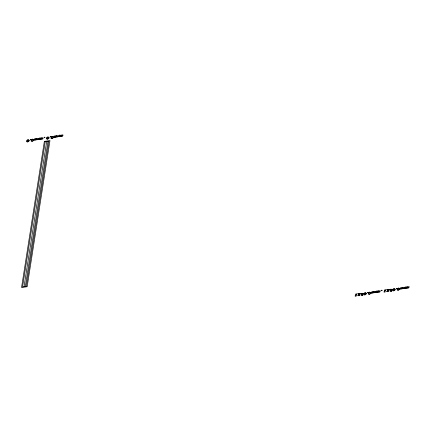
<?xml version="1.0" encoding="UTF-8"?>
<svg xmlns="http://www.w3.org/2000/svg" width="431" height="431" viewBox="0 0 431 431"><rect width="100%" height="100%" fill="white"/><g stroke="black" fill="none" stroke-linecap="round" stroke-linejoin="round"><path stroke-width="0.65" d="M46.683 141.627L24.066 286.572L25.37 286.389L47.986 141.443M34.022 140.177L38.052 139.622C39.523 137.699 37.039 137.882 37.616 139.596L36.554 139.682L36.797 138.663C38.214 138.292 34.814 138.744 36.156 138.755L36.01 139.795L34.949 139.908C36.199 137.09 33.995 139.057 34.022 140.177M38.693 139.52L42.723 138.965C44.199 137.042 41.71 137.225 42.286 138.938L41.225 139.024L41.468 138.006C42.89 137.656 39.512 138.022 40.826 138.098L40.681 139.138L39.62 139.251C40.767 136.557 38.661 138.453 38.693 139.52M44.355 141.368L21.55 287.515L27.164 286.723L49.969 140.576L44.355 141.368M45.207 141.74L22.557 286.879L26.313 286.351L48.962 141.212L45.207 141.74M54.058 136.121C54.823 136.449 53.299 138.286 54.764 137.225L57.905 136.826C59.381 134.925 56.903 135.059 57.468 136.799L56.407 136.886L56.65 135.867C58.066 135.496 54.667 135.948 56.008 135.959L55.863 136.999L55.432 137.214L54.802 137.117L55.394 135.932L54.058 136.121M58.546 136.724L62.576 136.169C64.052 134.267 61.574 134.402 62.139 136.142L61.078 136.228L61.321 135.21C62.737 134.838 59.338 135.291 60.679 135.302L60.534 136.341L59.473 136.455C60.723 133.637 58.519 135.609 58.546 136.724M355.122 295.989L356.2 296.162L356.502 294.233L357.105 293.915L355.451 294.147L355.979 294.351L355.753 295.817L355.122 295.989M357.929 293.797L359.54 295.009L358.667 295.601L357.692 295.337L358.84 295.806L360.041 295.068L358.479 293.964L360.526 293.867L360.273 293.468L357.929 293.797M371.172 293.166L375.202 292.611C376.678 290.709 374.2 290.844 374.765 292.584L373.704 292.671L373.946 291.652C375.363 291.281 371.964 291.733 373.305 291.744L373.16 292.784L372.098 292.897C373.348 290.079 371.145 292.051 371.172 293.166M375.843 292.509L379.873 291.954C381.349 290.031 378.865 290.214 379.436 291.927L378.375 292.013L378.617 290.995C380.04 290.623 376.635 291.076 377.982 291.087L377.836 292.126L376.769 292.24C378.019 289.422 375.821 291.388 375.843 292.509M383.983 291.927L385.061 292.094L385.362 290.171L385.966 289.847L384.312 290.085L384.84 290.289L384.614 291.755L383.983 291.927M386.79 289.734L388.401 290.947L387.528 291.539L386.553 291.27L387.701 291.744L388.902 291.006L387.34 289.896L389.387 289.799L389.134 289.406L386.79 289.734M400.033 289.104L404.062 288.549C405.539 286.62 403.05 286.809 403.626 288.522L402.565 288.608L402.807 287.59C404.23 287.24 400.852 287.606 402.166 287.682L402.021 288.722L400.959 288.835C402.112 286.136 400 288.037 400.033 289.104M404.704 288.447L408.733 287.892C410.215 285.99 407.731 286.125 408.297 287.865L407.236 287.951L407.478 286.933C408.9 286.556 405.496 287.014 406.842 287.024L406.697 288.064L405.63 288.177C406.783 285.478 404.671 287.38 404.704 288.447M28.629 140.732L27.692 141.885L27.078 141.54L27.266 140.344L28.031 139.843L28.586 140.016L28.629 140.732M33.133 140.097L32.196 141.249L31.582 140.905L31.77 139.714L32.535 139.208L33.09 139.38L33.133 140.097M48.482 137.936L47.545 139.089L46.931 138.744L47.119 137.548L47.884 137.047L48.434 137.22L48.482 137.936M52.986 137.3L52.049 138.453L51.434 138.109L51.623 136.918L52.388 136.417L52.943 136.584L52.986 137.3M365.779 293.721L364.841 294.874L364.227 294.529L364.416 293.333L365.181 292.832L365.736 293.005L365.779 293.721M370.283 293.085L369.345 294.238L368.731 293.894L368.92 292.703L369.685 292.202L370.24 292.369L370.283 293.085M394.64 289.659L393.702 290.812L393.088 290.467L393.277 289.271L394.042 288.77L394.597 288.942L394.64 289.659M399.144 289.023L398.206 290.176L397.592 289.831L397.781 288.635L398.546 288.134L399.101 288.307L399.144 289.023M363.204 293.823L362.692 294.432L361.334 294.896L362.983 295.267L361.458 295.402L360.93 294.718L362.8 293.737L362.045 293.301L360.962 293.619L361.237 293.328L362.837 293.301L363.204 293.823M392.07 289.756L391.553 290.37L390.195 290.833L391.892 291.173L390.319 291.334L389.791 290.656L391.66 289.675L390.906 289.239L389.829 289.557L390.098 289.266L391.698 289.239L392.07 289.756M29.206 140.689L28.796 141.438L27.692 141.966L26.647 141.724L26.49 141.056L27.013 140.177L28.01 139.763L29.114 140.118L29.206 140.689M33.71 140.053L33.3 140.802L32.196 141.336L31.151 141.088L30.994 140.42L31.517 139.542L32.514 139.127L33.618 139.482L33.71 140.053M49.059 137.893L48.649 138.642L47.545 139.17L46.5 138.927L46.343 138.259L46.866 137.381L47.863 136.966L48.967 137.322L49.059 137.893M53.563 137.257L53.153 138.006L52.049 138.54L51.003 138.292L50.847 137.629L51.37 136.751L52.366 136.331L53.471 136.686L53.563 137.257M366.355 293.678L365.946 294.427L364.841 294.955L363.796 294.712L363.64 294.044L364.168 293.166L365.159 292.751L366.264 293.107L366.355 293.678M370.859 293.042L370.45 293.791L369.345 294.325L368.3 294.077L368.144 293.414L368.672 292.53L369.663 292.116L370.768 292.471L370.859 293.042M395.216 289.61L394.807 290.365L393.702 290.893L392.657 290.65L392.501 289.982L393.029 289.104L394.02 288.684L395.125 289.045L395.216 289.61M399.72 288.98L399.316 289.729L398.206 290.257L397.161 290.015L397.005 289.346L397.533 288.468L398.524 288.053L399.634 288.409L399.72 288.98M44.921 137.441L44.738 137.678C43.698 138.119 44.781 136.783 44.754 137.171L44.921 137.441M382.071 290.429L381.888 290.672C380.848 291.114 381.931 289.772 381.904 290.165L382.071 290.429M30.348 139.477L30.897 139.525L30.348 139.477M50.201 136.681L50.745 136.729L50.201 136.681M367.498 292.466L368.047 292.514L367.498 292.466M396.358 288.404L396.908 288.447L396.358 288.404"/></g></svg>
